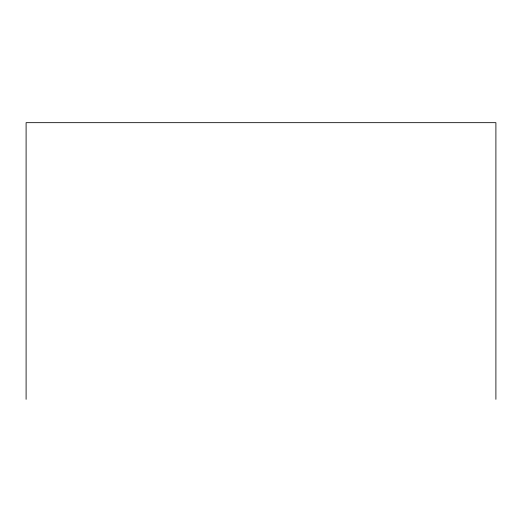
<?xml version="1.0" encoding="UTF-8"?>
<svg xmlns="http://www.w3.org/2000/svg" width="522" height="522" viewBox="0 0 522 522"><rect width="100%" height="100%" fill="white"/><g stroke="black" fill="none" stroke-linecap="round" stroke-linejoin="round"><path stroke-width="0.78" d="M495.9 399.33L495.9 122.67L26.1 122.67L26.1 399.33"/></g></svg>
